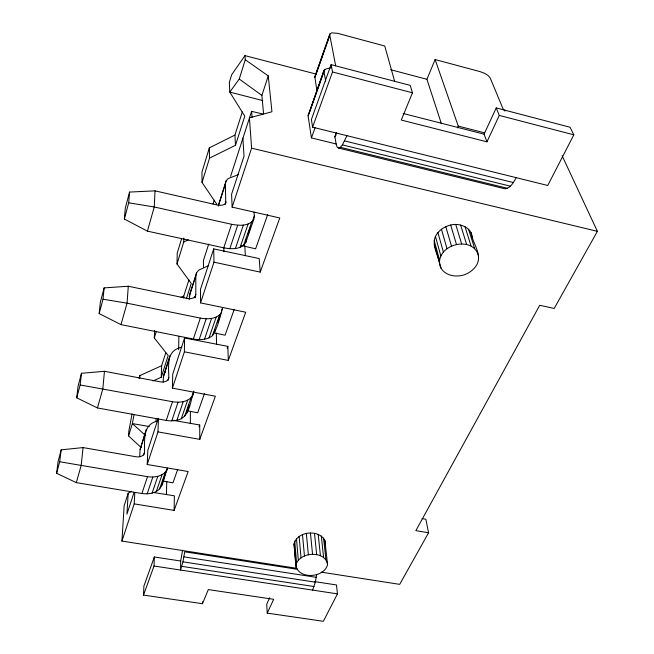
<?xml version="1.0" encoding="UTF-8"?>
<svg xmlns="http://www.w3.org/2000/svg" width="654" height="654" viewBox="0 0 654 654"><rect width="100%" height="100%" fill="white"/><g stroke="black" fill="none" stroke-linecap="round" stroke-linejoin="round"><path stroke-width="0.98" d="M190.33 423.62L190.396 411.448M189.178 299.638L189.946 293.393L196.552 272.832L198.685 270.151L208.569 265.647M472.27 238.056C472.237 227.535 459.648 222.646 450.671 225.017C444.311 226.554 438.417 230.486 435.45 236.437C431.346 245.741 438.523 255.174 439.635 264.347C442.243 275.89 457.048 278.4 466.474 273.912C470.896 271.827 474.755 268.59 477.093 264.249C482.227 253.58 472.253 242.969 471.019 232.538M183.758 298.085L183.782 296.041L188.908 279.928M182.605 550.153L180.659 561.026L180.545 570.051L182.932 561.843L184.73 551.788L296.752 569.217M184.395 351.811L184.551 338.004L227.837 346.367L228.303 360.419L184.395 351.811L172.411 388.133L215.37 396.218L199.772 439.374L157.966 431.893L147.207 464.487L188.156 471.534L174.111 510.406L134.209 503.874L121.93 541.087L297.03 568.375M186.382 298.682L191.262 283.435L177.005 263.987L183.766 241.972L183.823 238.056M178.64 349.702L178.877 336.45M174.111 510.406L174.389 495.83L152.717 492.364M177.005 263.987L177.234 253.082L181.591 238.808M172.411 388.133L172.73 374.162L184.551 338.004M166.427 494.628L166.77 481.475M193.878 391.076C190.469 400.305 190.379 413.099 181.264 418.805C176.572 420.996 171.299 421.209 166.247 420.432L97.438 407.941L76.731 397.812L78.088 386.089L81.488 373.287L104.444 371.292L160.189 381.83C163.418 382.5 168.38 381.723 168.814 377.734C168.626 365.292 166.141 350.143 181.853 347.266M163.214 382.108L163.377 377.006L164.179 373.606L170.122 355.122M152.979 380.922L161.244 377.244L161.636 365.733L165.822 352.58M157.966 431.893L158.431 418.764M314.713 581.619L336.442 584.954L337.472 593.873L323.354 621.3L267.233 613.125L273.674 599.309L208.307 589.589L202.511 603.699L143.512 595.107L154.017 566.021L154.336 556.979L180.659 561.026M155.938 421.724L156.053 418.691M161.244 377.244L168.184 355.547L154.295 337.93L154.622 330.425M143.512 595.107L143.896 586.049L154.336 556.979M147.207 464.487L147.845 450.238L158.154 418.707M159.601 488.922L165.372 472.188L167.481 468.959C163.753 476.3 164.195 486.887 156.314 491.489C151.875 493.786 146.79 494.203 141.902 493.525L76.322 482.644L56.612 473.3L58.124 461.356L61.182 449.838L83.05 447.581L136.187 456.778C139.449 457.424 144.133 456.263 144.534 452.372C144.804 439.897 142.319 424.495 157.753 420.906M147.412 231.14L124.374 219.041L125.282 208.185L129.557 192.072L155.039 190.854L154.246 206.975L147.412 231.14L223.742 247.841C231.115 249.174 241.236 249.893 245.741 242.569L253.777 219.335L254.324 216.041L254.046 212.019M139.735 456.361L140.087 449.461L146.3 429.261M134.209 503.874L134.838 492.397M139.686 378.462L139.85 375.592L161.636 365.733M131.626 491.309L128.192 493.23L126.933 514.167L134.062 492.372M121.93 541.087L124.162 505.697L128.192 493.23M141.248 447.647L128.56 435.907L128.879 430.888L132.067 413.868M516.21 177.659C513.586 182.098 510.766 188.287 504.953 188.81L338.527 148.049L337.145 147.085L336.27 144.509L334.897 136.956L336.311 132.697M196.552 272.832L195.816 276.078L195.816 294.701C195.333 298.78 190.085 299.058 186.921 298.379L128.29 286.248L127.048 303.186L120.982 324.629L193.363 339.034C199.822 340.137 207.179 340.055 212.468 335.657C217.725 327.67 219.834 317.631 222.401 308.5L221.428 311.312M335.666 65.76L329.755 34.989L329.845 34.033L331.733 32.847L337.619 33.329L384.756 46.001L394.534 80.949M124.374 219.041L128.691 202.822L129.557 192.072M104.444 371.292L102.85 388.787L97.438 407.941M336.107 143.962L311.418 137.896L308.091 115.856L324.024 70.354L326.052 68.972L330.826 67.812M120.982 324.629L99.171 313.593L103.005 299.213L104.133 287.899L128.29 286.248M99.171 313.593L100.34 302.222L104.133 287.899M83.05 447.581L81.186 465.427L76.322 482.644M316.888 90.612L314.819 76.673L329.845 34.033M308.091 115.856L324.024 70.354M76.731 397.812L80.156 384.961L81.488 373.287M56.612 473.3L59.694 461.749L61.182 449.838M312.612 590.096L315.334 582.174L316.683 574.351M245.741 242.569L246.321 239.225M134.037 414.693L132.378 423.571L128.56 435.907M214.594 332.665L215.101 330.033M186.75 413.222L189.088 404.965M238.342 174.675L228.189 178.534L226.047 180.995L225.393 184.036L225.777 203.059C223.815 205.863 219.818 205.446 216.858 204.906L155.039 190.854M161.702 485.677L162.29 482.897M218.322 205.544L226.047 180.995M294.038 543.924C297.104 531.154 319.103 528.955 324.924 540.605L327.572 564.631C324.31 578.005 298.289 579.845 295.837 565.309L294.038 543.924L296.188 567.999M295.837 565.309C298.821 551.706 325.43 549.867 327.572 564.631M324.703 545.093L325.21 543.294L324.924 540.605M139.049 378.216L139.85 375.592M242.291 111.948L234.941 135.059L209.345 147.869L201.963 172.051L202.045 182.458L216.67 204.04M154.295 337.93L156.347 331.267M202.045 182.458L209.525 158.113L209.345 147.869M439.635 264.347C437.166 243.901 473.283 235.154 478.524 255.935M263.554 113.624L261.886 95.41L239.258 79.044L245.25 59.735L244.956 55.631L316.618 74.204M213.024 204.04L214.25 200.173M209.525 158.113L235.473 145.294L244.784 116.183L229.791 92.124L229.333 82.371L231.647 74.785L244.956 55.631M140.087 449.461L145.466 432.735M163.377 377.006L169.329 358.498M189.194 296.671L195.816 276.078M218.297 206.133L225.393 184.036M208.708 244.097L203.435 260.423L203.492 267.551M230.584 176.376L251.586 111.352L263.153 114.074M143.627 455.176L144.534 452.372M167.906 380.53L168.814 377.734M194.892 297.537L195.816 294.701M225.09 204.686L226.039 201.775M194.9 297.954L195.513 296.066M261.886 95.41L268.254 75.897L245.25 59.735M213.703 248.88L213.981 262.164L260.202 272.121L259.237 258.583L213.703 248.88L200.467 289.354L200.541 302.892L245.716 312.228L228.303 360.419M200.541 302.892L213.981 262.164M260.202 272.121L279.773 217.962L232.137 207.122L251.602 148.147L249.427 117.867L271.941 111.76L268.254 75.897M141.902 493.525L147.518 476.668C153.731 477.584 160.688 476.741 165.372 472.188M166.247 420.432L172.484 401.703C179.817 402.946 189.358 402.038 193.159 394.673M193.363 339.034L200.337 318.106C207.694 319.405 217.594 319.356 221.747 311.974M223.742 247.841L231.59 224.297C238.963 225.63 249.141 226.619 253.777 219.335M147.15 493.876L152.823 477.052M171.749 420.923L178.043 402.226M199.127 339.688L206.165 318.809M229.799 248.7L237.713 225.213M152.071 493.181L157.786 476.39M176.866 420.359L183.218 401.711M204.465 339.312L211.561 318.473M235.375 248.545L243.353 225.115M156.314 491.489L162.069 474.722M181.264 418.805L187.649 400.191M209.018 337.93L216.155 317.149M240.092 247.4L248.111 224.044M184.624 416.369L191.033 397.787M212.468 335.657L219.621 314.926M243.623 245.356L251.659 222.066M162.486 481.973L167.293 468.051M191.32 398.482L193.559 391.999M217.537 322.577L219.801 316.005M248.242 233.658L250.482 227.167M252.084 222.532L254.324 216.041M314.713 77.679L329.755 34.989M315.833 74.948L329.183 37.09M177.708 469.368L172.95 482.84L163.353 481.091M204.416 393.749L197.688 412.805L187.167 410.728M234.23 309.326L225.082 335.224L214.561 332.976M267.715 214.52L255.6 248.822L241.179 245.463M309.293 112.889L317.026 91.2M317.697 89.32L324.752 69.52M199.045 426.882L199.723 424.994L172.558 420.228M227.167 348.247L227.837 346.367M331.096 64.648L311.394 119.51L312.579 127.162L547.741 185.483L573.82 134.83L570.067 127.252L496.231 107.91L484.083 134.168L486.977 141.828L401.27 120.05L412.47 92.794L410.246 85.38L331.096 64.648L332.518 71.965L312.579 127.162M311.418 137.896L315.179 127.538M334.897 136.956L336.614 132.386M441.409 123.729L426.915 79.289L435.123 59.547L480.371 71.711L484.663 73.354L488.26 75.651L490.206 78.006L502.918 108.539L504.994 111.09M338.527 148.049L340.325 147.305L342.426 144.886L346.947 135.689M457.44 127.906L458.25 126.091L435.123 59.547M269.693 597.715L266.718 604.165L267.233 613.125M486.977 141.828L499.288 115.415L496.231 107.91M421.994 518.573L425.868 519.26L428.574 532.773L399.676 584.365L321.188 572.136M562.08 155.668L597.388 231.328L554.191 308.459L539.73 305.263L415.879 530.639L428.574 532.773M164.179 373.606L165.241 372.167M334.938 136.351L335.952 135.533M308.222 114.728L308.958 113.829M314.819 76.673L315.506 75.897M183.766 241.972L188.303 239.814M181.035 297.325L183.782 296.041M181.771 566.339L314.067 586.532M154.017 566.021L337.472 593.873M183.938 556.873L316.307 577.335M182.932 561.843L315.334 582.174M128.691 202.822L154.246 206.975L231.59 224.297M103.005 299.213L127.048 303.186L200.337 318.106M80.156 384.961L172.484 401.703M147.518 476.668L59.694 461.749M149.251 426.539L132.378 423.571L145.229 435.286M251.602 148.147L597.388 231.328M340.325 147.305L507.561 188.311M344.683 140.929L513.398 182.556M342.426 144.886L510.447 186.186M458.25 126.091L484.655 132.852M403.142 113.477L484.083 134.168M262.81 100.61L229.807 92.075L239.258 79.044M332.518 71.965L412.47 92.794M499.288 115.415L573.82 134.83M390.716 69.725L426.915 79.289M434.272 244.694L435.286 247.547M468.534 229.202L474.714 248.667M464.986 226.636L471.101 246.084M460.612 225.017L466.637 244.449M455.732 224.461L461.65 243.901M450.671 225.017L456.476 244.465M445.799 226.644L451.481 246.117M441.442 229.219L447.025 248.716M437.91 232.562L443.404 252.101M435.45 236.437L440.87 256.016M434.215 240.574L439.586 260.194M435.629 248.504L441.009 268.189M323.926 71.433L325.692 81.104M323.583 538.103L325.921 559.44M321.294 535.978L323.591 557.314M318.187 534.359L320.435 555.704M314.492 533.378L316.667 554.723M310.454 533.092L312.563 554.453M306.358 533.533L308.386 554.894M302.491 534.67L304.453 556.039M299.123 536.411L301.02 557.788M296.483 538.643L298.322 560.028M294.75 541.201L296.556 562.595M251.586 111.352L252.043 117.393M242.887 138.117L244.007 156.257L231.581 194.238L232.137 207.122M244.784 245.552L245.348 255.632M234.941 135.059L235.473 145.294M223.815 247.727L223.946 251.806M216.319 333.058L216.556 344.249M202.495 601.696L202.511 603.699M199.723 424.994L199.772 439.374"/></g></svg>
